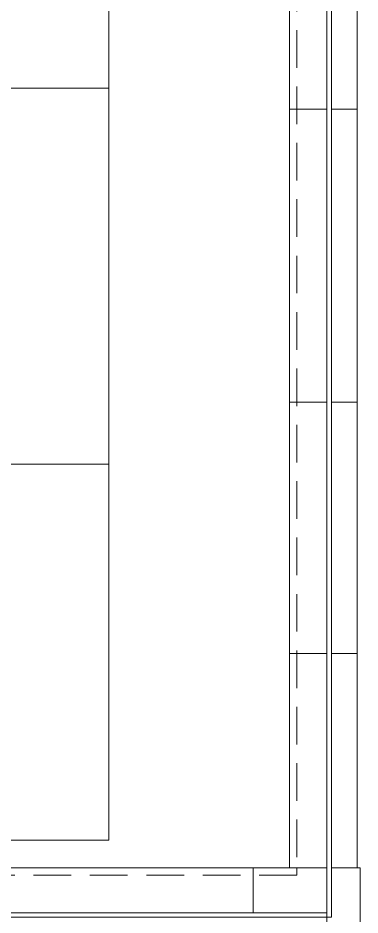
# Model space of a CAD drawing. Header units: metres. Extents: x -13933 to 152404, y -7861 to 21912.
# Drawn here: x 114963 to 115190, y 100 to 697 of the extents above; entities that cross this region are included whole.
import ezdxf

# ---------------------------------------------------------------- set-up
doc = ezdxf.new("R2010")
doc.units = ezdxf.units.M
doc.header["$LTSCALE"] = 100
doc.header["$MEASUREMENT"] = 0
doc.linetypes.add('HIDDEN', pattern=[0.375, 0.25, -0.125])
for name, color, linetype, lineweight in [('06A', 9, 'Continuous', 9), ('06D', 9, 'Continuous', 9), ('15', 9, 'Continuous', 9)]:
    doc.layers.add(name, color=color, linetype=linetype, lineweight=lineweight)

# ---------------------------------------------------------------- blocks, each defined once
blk = doc.blocks.new('p-harpusta-ust')
at = {"layer": '06A'}
for points in [[(2204.54, 3700), (712.54, 3700), (712.54, 3595), (729.54, 3595), (729.54, 3683), (2237.54, 3683), (2237.54, -103), (729.54, -103), (729.54, -3), (-30.46, -3), (-30.46, -20), (712.54, -20), (712.54, -120), (2204.54, -120)], [(1700, 3700), (1700, 3683.01)], [(1895, 3700), (1895, 3683)], [(2062, 3700), (2062, 3683)], [(2472.54, 3700), (2472.54, 3702), (2204.54, 3702), (2204.54, 3683)], [(2204.54, -75), (757.54, -75), (757.54, 25), (-30.46, 25), (-30.46, 0), (732.54, 0), (732.54, -100), (2234.54, -100), (2234.54, 3680), (732.54, 3680), (732.54, 3595), (757.54, 3595), (757.54, 3655), (2204.54, 3655)], [(1700, 3680), (1700, 3655)], [(1895, 3680), (1895, 3655)], [(2062, 3680), (2062, 3655)], [(2204.54, 3656), (2204.54, 3680)], [(2204.54, -100), (2204.54, 3656)], [(2234.54, 3656), (2234.54, -75.95)], [(2234.54, 3631), (2204.54, 3631)]]:
    blk.add_lwpolyline(points, dxfattribs=at)
at = {"layer": '06D', "linetype": 'HIDDEN'}
for points in [[(732.54, 3595), (732.54, 3680), (1572.54, 3680), (2204.54, 3680)], [(2234.54, -100), (2352.54, -100), (2402.54, -100), (2402.54, 3680), (2234.54, 3680)], [(2204.54, 3660), (2209.54, 3660), (2209.54, -80), (752.54, -80), (752.54, 20), (-30.46, 20)], [(752.54, 3595), (752.54, 3660), (1572.54, 3660), (2204.54, 3660)]]:
    blk.add_lwpolyline(points, dxfattribs=at)
at = {"layer": '15'}
blk.add_lwpolyline([(729.54, 3595), (729.54, 3683), (2237.54, 3683), (2237.54, -103), (729.54, -103), (729.54, -3), (-30.46, -3), (-30.46, 0), (732.54, 0), (732.54, -100), (2234.54, -100), (2234.54, 3680), (732.54, 3680), (732.54, 3595)], close=True, dxfattribs=at)

msp = doc.modelspace()

# ---------------------------------------------------------------- linework, layer by layer
at = {"layer": '06D'}
for points in [[(111413.31, 131.68), (115143.31, 131.68), (115143.31, 1578.68), (113973.34, 1578.68), (113973.34, 2363.68), (113568.34, 2363.68), (113571.31, 3238.68), (111953.34, 3238.68), (111953.34, 2363.68), (111513.31, 2363.68), (111513.31, 1578.68), (111413.31, 1578.68)], [(114523.34, 900.08), (114523.34, 650.08), (115023.34, 650.08), (115023.34, 900.08)], [(114523.34, 650.08), (114523.34, 400.08), (115023.34, 400.08), (115023.34, 650.08)], [(114523.34, 400.08), (114523.34, 150.08), (115023.34, 150.08), (115023.34, 400.08)]]:
    msp.add_lwpolyline(points, close=True, dxfattribs=at)

# ---------------------------------------------------------------- block references
at = {"layer": '06D', "rotation": 269.9999999998917}
msp.add_blockref('p-harpusta-ust', (111488.31, 2336.22), dxfattribs=at)

doc.saveas('drawing.dxf')
